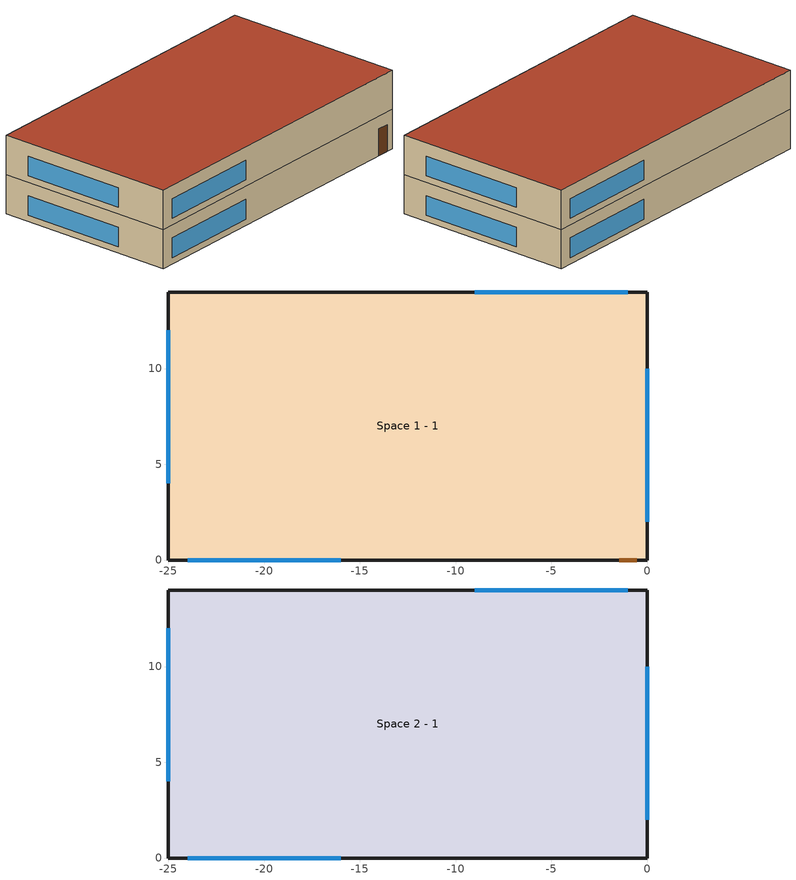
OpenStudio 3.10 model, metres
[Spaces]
Space 1 - 1
 floor outside (grd floor const): 0,14 0,0 -25,0 -25,14 z0
 wall outside: 0,0 0,14 -25,14 -25,0 0,0 z0:3
 window (Window): 0,2 0,10 / -24,0 -16,0 / -1,14 -9,14 / -25,12 -25,4 z0.5:2
 door (Exterior Door): -1.46,0 -0.54,0 z0:2.03
Space 2 - 1
 floor to Space 1 - 1 (INverted Internal ceiling): 0,14 0,0 -25,0 -25,14 z3
 wall outside: -25,0 0,0 0,14 -25,14 -25,0 z3:6
 window (Window): -24,0 -16,0 / -1,14 -9,14 / 0,2 0,10 / -25,12 -25,4 z3.5:5
 roof outside (Internal ceiling): -25,14 -25,0 0,0 0,14 z6
[Site]
Ottawa Intl AP: Latitude {deg}=45.32; Longitude {deg}=45.32; Time Zone {hr}=-5; Elevation {m}=114.9; Keep Site Location Information=No
[ClimateZones]
Climate Zone Institution Name 1=ASHRAE; Climate Zone Document Name 1=ANSI/ASHRAE Standard 169; Climate Zone Document Year 1=2006; Climate Zone Institution Name 2=CEC; Climate Zone Document Name 2=California Climate Zone Descriptions; Climate Zone Document Year 2=1995
[Building]
Building 1: North Axis {deg}=-0; Space Type=Space 1; Default Construction Set=Construction Set 1; Default Schedule Set=SChed Colin
[Material]
Name | Roughness | Thickness {m} | Conductivity {W/m-K} | Density {kg/m3} | Specific Heat {J/kg-K} | Thermal Absorptance | Solar Absorptance | Visible Absorptance
GYp brd | Smooth | 0.013 | 0.16 | 640 | 1150
COnc block | Smooth | 0.15 | 1.9 | 2300 | 840
Iso 1 | Smooth | 0.09 | 0.022 | 30 | 1500
Brick | Smooth | 0.1 | 0.84 | 1700 | 800 | 0.89 | 0.75
Cast Conc | Smooth | 0.1 | 1.9 | 2300 | 840 | 0.85 | 0.7
XPS | Smooth | 0.075 | 0.029 | 35 | 1500 |  | 0.4
Unfin Drywall gym brd | Smooth | 0.0127 | 0.16 | 640 | 1150
Fiber glass | Smooth | 0.49 | 0.055 | 12 | 800
Floor baord | Smooth | 0.038 | 1.59 | 1920 | 1260
F08 Metal surface | Smooth | 0.0008 | 45.28 | 7824 | 500 | 0.9 | 0.7 | 0.7
I01 25mm insulation board | MediumRough | 0.0254 | 0.03 | 43 | 1210 | 0.9 | 0.6 | 0.6
[WindowMaterial:Glazing] Optical Data Type=SpectralAverage; Thickness {m}=0.003; Conductivity {W/m-K}=1
Name | Solar Transmittance at Normal Incidence | Front Side Solar Reflectance at Normal Incidence | Back Side Solar Reflectance at Normal Incidence | Front Side Infrared Hemispherical Emissivity
Glass 1-2 | 0.876 | 0.078 | 0.078
Glass 3-4; Glass 5-6 | 0.708 | 0.179 | 0.155 | 0.095
[WindowMaterial:Gas]
Argon: Gas Type=Argon; Thickness {m}=0.013
[Construction]
ext wall: Brick, Iso 1, COnc block, GYp brd
grd floor const: XPS, Cast Conc
Internal ceiling: Floor baord, Fiber glass, Unfin Drywall gym brd
Window: Glass 1-2, Argon, Glass 3-4, Argon, Glass 5-6
Exterior Door: F08 Metal surface, I01 25mm insulation board
INverted Internal ceiling: Unfin Drywall gym brd, Fiber glass, Floor baord
[DefaultConstructionSet]
Construction Set 1: Default Exterior Surface Constructions=Default Surface Constructions 1; Default Interior Surface Constructions=Default Surface Constructions 2; Default Ground Contact Surface Constructions=Default Surface Constructions 3; Default Exterior SubSurface Constructions=Default Sub Surface Constructions 1; Default Interior SubSurface Constructions=Default Sub Surface Constructions 2
[DefaultSurfaceConstructions]
Default Surface Constructions 1: Floor Construction=grd floor const; Wall Construction=ext wall
Default Surface Constructions 2: Roof Ceiling Construction=Internal ceiling
Default Surface Constructions 3: 
[DefaultSubSurfaceConstructions]
Name | Fixed Window Construction
Default Sub Surface Constructions 1
Default Sub Surface Constructions 2 | Window
[DefaultScheduleSet]
SChed Colin: Hours of Operation Schedule=People Time; Number of People Schedule=People per floor; People Activity Level Schedule=Heat per person; Lighting Schedule=Lights Time; Electric Equipment Schedule=Internal gains; Infiltration Schedule=INfiltartion
[ElectricEquipment:Definition]
Internal Gains: Design Level Calculation Method=EquipmentLevel; Design Level {W}=200; Fraction Radiant=0.6
[SpaceType] Default Construction Set=Construction Set 1; Default Schedule Set=SChed Colin
Space 1; Space 2
[SpaceInfiltration:DesignFlowRate] Design Flow Rate Calculation Method=AirChanges/Hour; Flow per Exterior Surface Area {m3/s-m2}=0.00030226; Air Changes per Hour {1/hr}=0.2; Density Basis=Outdoor
Name | Space or SpaceType
Infiltration | Space 1
Inf | Space 2
[ElectricEquipment] Electric Equipment Definition=Internal Gains
Name | Space or SpaceType
Electric Equipment 1 | Space 1
Electric Equipment 3 | Space 2
[Space] Default Construction Set=Construction Set 1; Default Schedule Set=SChed Colin
Name | Space Type | Building Story | Thermal Zone
Space 1 - 1 | Space 1 | Story 1 | Thermal Zone 1
Space 2 - 1 | Space 2 | Story 2 | Thermal Zone 2
[ThermalZone] Multiplier=1; Use Ideal Air Loads=Yes
Name | Thermostat
Thermal Zone 1 | Thermostat Setpoint Dual Setpoint 1
Thermal Zone 2 | Thermostat Setpoint Dual Setpoint 2
[Sizing:Zone] Zone Cooling Design Supply Air Temperature Input Method=SupplyAirTemperature; Zone Cooling Design Supply Air Temperature {C}=14; Zone Cooling Design Supply Air Temperature Difference {deltaC}=11.11; Zone Heating Design Supply Air Temperature Input Method=SupplyAirTemperature; Zone Heating Design Supply Air Temperature {C}=40; Zone Heating Design Supply Air Temperature Difference {deltaC}=11.11; Zone Cooling Design Supply Air Humidity Ratio {kg-H2O/kg-air}=0.0085; Zone Heating Design Supply Air Humidity Ratio {kg-H2O/kg-air}=0.008; Cooling Design Air Flow Method=DesignDay; Heating Design Air Flow Method=DesignDay; Account for Dedicated Outdoor Air System=No; Dedicated Outdoor Air System Control Strategy=NeutralSupplyAir; Dedicated Outdoor Air Low Setpoint Temperature for Design {C}=autosize; Dedicated Outdoor Air High Setpoint Temperature for Design {C}=autosize; Zone Load Sizing Method=Sensible Load Only No Latent Load; Zone Latent Cooling Design Supply Air Humidity Ratio Input Method=HumidityRatioDifference; Zone Cooling Design Supply Air Humidity Ratio Difference {kgWater/kgDryAir}=0.005; Zone Latent Heating Design Supply Air Humidity Ratio Input Method=HumidityRatioDifference; Zone Humidification Design Supply Air Humidity Ratio Difference {kgWater/kgDryAir}=0.005; Sizing Option=Coincident
Thermal Zone 1; Thermal Zone 2
[BuildingStory] Nominal Floor to Floor Height {m}=3; Nominal Floor to Ceiling Height {m}=3
Name | Nominal Z Coordinate {m}
Story 1 | 0
Story 2 | 3
[ThermostatSetpoint:DualSetpoint] Heating Setpoint Temperature Schedule=Heating Setpoint; Cooling Setpoint Temperature Schedule=Cooling Setpoint
Thermostat Setpoint Dual Setpoint 1; Thermostat Setpoint Dual Setpoint 2
[People:Definition]
People Definition: Number of People Calculation Method=People; Number of People {people}=2; Fraction Radiant=0.6; Carbon Dioxide Generation Rate {m3/s-W}=3e-08
[People] People Definition=People Definition; Multiplier=1
Name | Space or SpaceType
People 1 | Space 1
People 2 | Space 2 - 1
[Lights:Definition]
Lights Definition: Design Level Calculation Method=Watts/Area; Watts per Space Floor Area {W/m2}=12; Fraction Radiant=0.6
[Lights] Lights Definition=Lights Definition; Fraction Replaceable=1
Name | Space or SpaceType
Lights 1 | Space 2 - 1
Lights 2 | Space 1 - 1
[Schedule:Ruleset]
Name | Default Day Schedule | Summer Design Day Schedule
Cooling Setpoint | Schedule Day 1 | Schedule Day 9
Heating Setpoint | Schedule Day 2
Internal gains | Schedule Day 3
INfiltartion | Schedule Day 4
People Time | Schedule Day 5 | Schedule Day 10
Lights Time | Schedule Day 13 | Schedule Day 14
People per floor | Schedule Day 7
Heat per person | Schedule Day 8
[Schedule:Day]
Schedule Day 1: 24, 0, 25
Schedule Day 2: 24, 0, 20
Schedule Day 3: 24, 0, 0.1
Schedule Day 4: 24, 0, 1
Schedule Day 5; Schedule Day 13; Schedule Day 7; Schedule Day 8: 24, 0, 0
Schedule Day 9: 24, 0, 23.5
Schedule Day 10; Schedule Day 14: 24, 0, 0.3
Schedule Day 12: 9, 0, 0, 12, 0, 1, 13, 0, 0, 17, 0, 1, 20, 0, 0, 22, 0, 1, 24, 0, 0
Schedule Day 15: 9, 0, 0, 12, 0, 1, 13, 0, 0.5, 17, 0, 1, 20, 0, 0, 22, 0, 0.25, 24, 0, 0
Schedule Day 17: 9, 0, 0.1, 17, 0, 1, 24, 0, 0.1
Schedule Day 19: 9, 0, 0, 12, 0, 1, 13, 0, 0, 17, 0, 1, 20, 0, 0, 22, 0, 0.5, 24, 0, 0
Schedule Day 21: 24, 0, 130
[Schedule:Rule] Rule Order=0; Apply Monday=Yes; Apply Tuesday=Yes; Apply Wednesday=Yes; Apply Thursday=Yes; Apply Friday=Yes
Name | Schedule Ruleset | Day Schedule | Apply Saturday
Weekday | People Time | Schedule Day 12
Weekday 1 | Lights Time | Schedule Day 15
Schedule Rule 1 | Internal gains | Schedule Day 17
Schedule Rule 2 | People per floor | Schedule Day 19 | No
Schedule Rule 3 | Heat per person | Schedule Day 21
